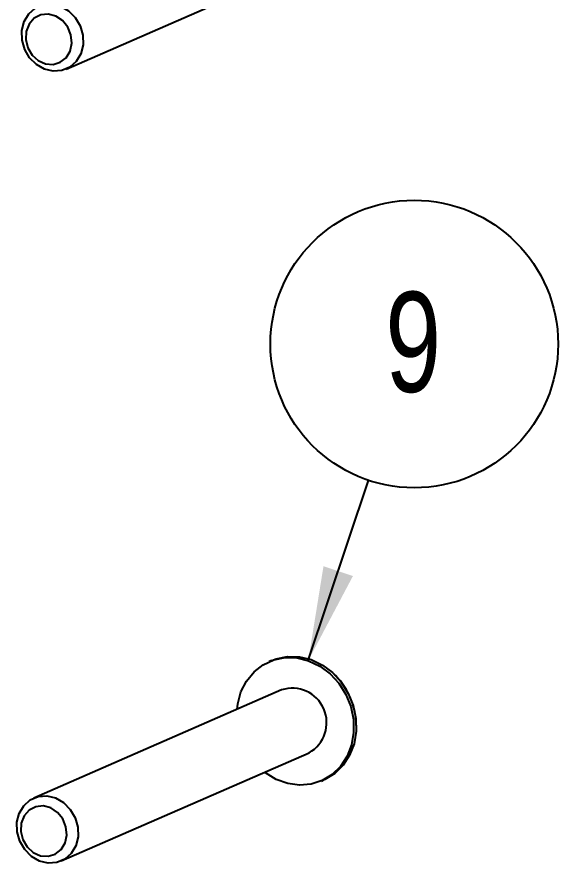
# Model space of a CAD drawing. Header units: millimetres. Extents: x 0 to 279, y 0 to 216.
# Drawn here: x 147.01 to 165.94, y 132.42 to 162.03 of the extents above; entities that cross this region are included whole.
import ezdxf

# ---------------------------------------------------------------- set-up
doc = ezdxf.new("R2010")
doc.units = ezdxf.units.MM
doc.layers.add('TITLE_BLOCK_BORDER', color=7, linetype='Continuous')
doc.styles.add('SLDTEXTSTYLE0', font='TXT', dxfattribs={"width": 0.75})
doc.dimstyles.new('SLDDIMSTYLE1', dxfattribs={"dimtxt": 0.18, "dimasz": 3.302, "dimexe": 0, "dimexo": 0.0625, "dimgap": 0, "dimtad": 0, "dimtih": 1, "dimtoh": 1, "dimdec": 0, "dimrnd": 1e-09, "dimzin": 0, "dimdsep": 46, "dimtxsty": 'Standard', "dimsah": 1, "dimcen": 0.09, "dimadec": 0, "dimazin": 0, "dimtfac": 3.302, "dimtdec": 0, "dimtofl": 0, "dimtmove": 0, "dimatfit": 3, "dimfxl": 1, "dimfrac": 2, "dimtolj": 1, "dimtzin": 0, "dimarcsym": 0})

# ---------------------------------------------------------------- blocks, each defined once
blk = doc.blocks.new('SW_NOTE_58')
at = {"layer": 'TITLE_BLOCK_BORDER', "color": 0}
blk.add_circle((1.597, 4.77), 5.031, dxfattribs=at)
at = {"layer": 'TITLE_BLOCK_BORDER', "color": 0, "insert": (1.561, 6.594), "char_height": 3.5, "attachment_point": 2, "style": 'SLDTEXTSTYLE0'}
blk.add_mtext('9', dxfattribs=at)

msp = doc.modelspace()

# ---------------------------------------------------------------- linework, layer by layer
at = {"color": 7, "linetype": 'Continuous', "lineweight": 25}
for p, q in [((148.736, 160.2), (155.644, 163.218)), ((155.924, 139.506), (155.837, 139.468)), ((156.27, 138.478), (147.602, 134.692)), ((148.563, 132.492), (157.231, 136.279)), ((157.663, 135.289), (157.75, 135.327))]:
    msp.add_line(p, q, dxfattribs=at)
at = {"color": 7, "linetype": 'Continuous', "lineweight": 25, "flags": 128}
for points in [[(148.231, 162.475), (148.535, 162.403), (148.817, 162.242), (149.054, 162.004), (149.225, 161.71), (149.319, 161.382), (149.326, 161.048), (149.246, 160.734), (149.086, 160.466), (148.859, 160.266), (148.583, 160.149), (148.281, 160.126), (147.976, 160.197), (147.694, 160.359), (147.458, 160.596), (147.286, 160.89), (147.193, 161.218), (147.186, 161.552), (147.266, 161.866), (147.425, 162.134), (147.652, 162.335), (147.928, 162.451), (148.231, 162.475)], [(148.105, 162.123), (147.844, 162.097), (147.613, 161.977), (147.437, 161.778), (147.336, 161.521), (147.32, 161.234), (147.391, 160.948), (147.542, 160.693), (147.756, 160.498), (148.009, 160.384), (148.275, 160.363), (148.525, 160.437), (148.731, 160.598), (148.871, 160.83), (148.931, 161.106), (148.903, 161.396), (148.79, 161.67), (148.605, 161.898), (148.369, 162.055), (148.105, 162.123)], [(154.711, 137.797), (154.736, 137.988), (154.85, 138.409), (155.043, 138.787), (155.306, 139.108), (155.627, 139.359), (155.995, 139.528), (156.393, 139.609), (156.807, 139.599), (157.217, 139.498), (157.609, 139.31), (157.966, 139.043), (158.272, 138.708), (158.517, 138.319), (158.689, 137.891), (158.782, 137.442), (158.791, 136.99), (158.717, 136.555), (158.563, 136.153), (158.334, 135.801), (158.04, 135.514), (157.694, 135.303), (157.309, 135.177), (156.901, 135.142), (156.487, 135.197), (156.084, 135.343), (155.707, 135.571), (155.672, 135.598)], [(155.924, 139.506), (156.082, 139.566), (156.481, 139.647), (156.894, 139.637), (157.305, 139.536), (157.696, 139.348), (158.053, 139.081), (158.36, 138.746), (158.604, 138.357), (158.776, 137.929), (158.869, 137.48), (158.878, 137.028), (158.804, 136.593), (158.65, 136.191), (158.421, 135.839), (158.128, 135.552), (157.781, 135.341), (157.75, 135.327)], [(148.058, 134.766), (148.362, 134.695), (148.644, 134.533), (148.88, 134.296), (149.052, 134.002), (149.145, 133.674), (149.152, 133.34), (149.073, 133.026), (148.913, 132.758), (148.686, 132.557), (148.41, 132.441), (148.107, 132.417), (147.803, 132.489), (147.521, 132.65), (147.285, 132.888), (147.113, 133.182), (147.02, 133.51), (147.013, 133.844), (147.092, 134.158), (147.252, 134.426), (147.479, 134.626), (147.755, 134.743), (148.058, 134.766)], [(147.932, 134.415), (147.671, 134.388), (147.44, 134.269), (147.264, 134.07), (147.163, 133.813), (147.147, 133.526), (147.218, 133.239), (147.369, 132.985), (147.582, 132.79), (147.836, 132.676), (148.102, 132.655), (148.351, 132.729), (148.558, 132.89), (148.698, 133.121), (148.757, 133.397), (148.729, 133.688), (148.617, 133.962), (148.432, 134.19), (148.195, 134.346), (147.932, 134.415)]]:
    msp.add_lwpolyline(points, dxfattribs=at)
at = {"color": 7, "linetype": 'Continuous', "lineweight": 25}
for centre, radius, start, end in [((156.347, 137.202), 2.538, 1.2128, 47.5015), ((156.64, 137.33), 1.206, 299.3255, 107.8721), ((156.347, 137.202), 2.538, 359.6962, 1.2128)]:
    msp.add_arc(centre, radius, start, end, dxfattribs=at)

# ---------------------------------------------------------------- block references
at = {"layer": 'TITLE_BLOCK_BORDER'}
msp.add_blockref('SW_NOTE_58', (159.314, 145.81), dxfattribs=at)

# ---------------------------------------------------------------- leaders
msp.add_leader([(157.203, 139.503), (159.314, 145.81)], dimstyle='SLDDIMSTYLE1', dxfattribs=at)

doc.saveas('drawing.dxf')
